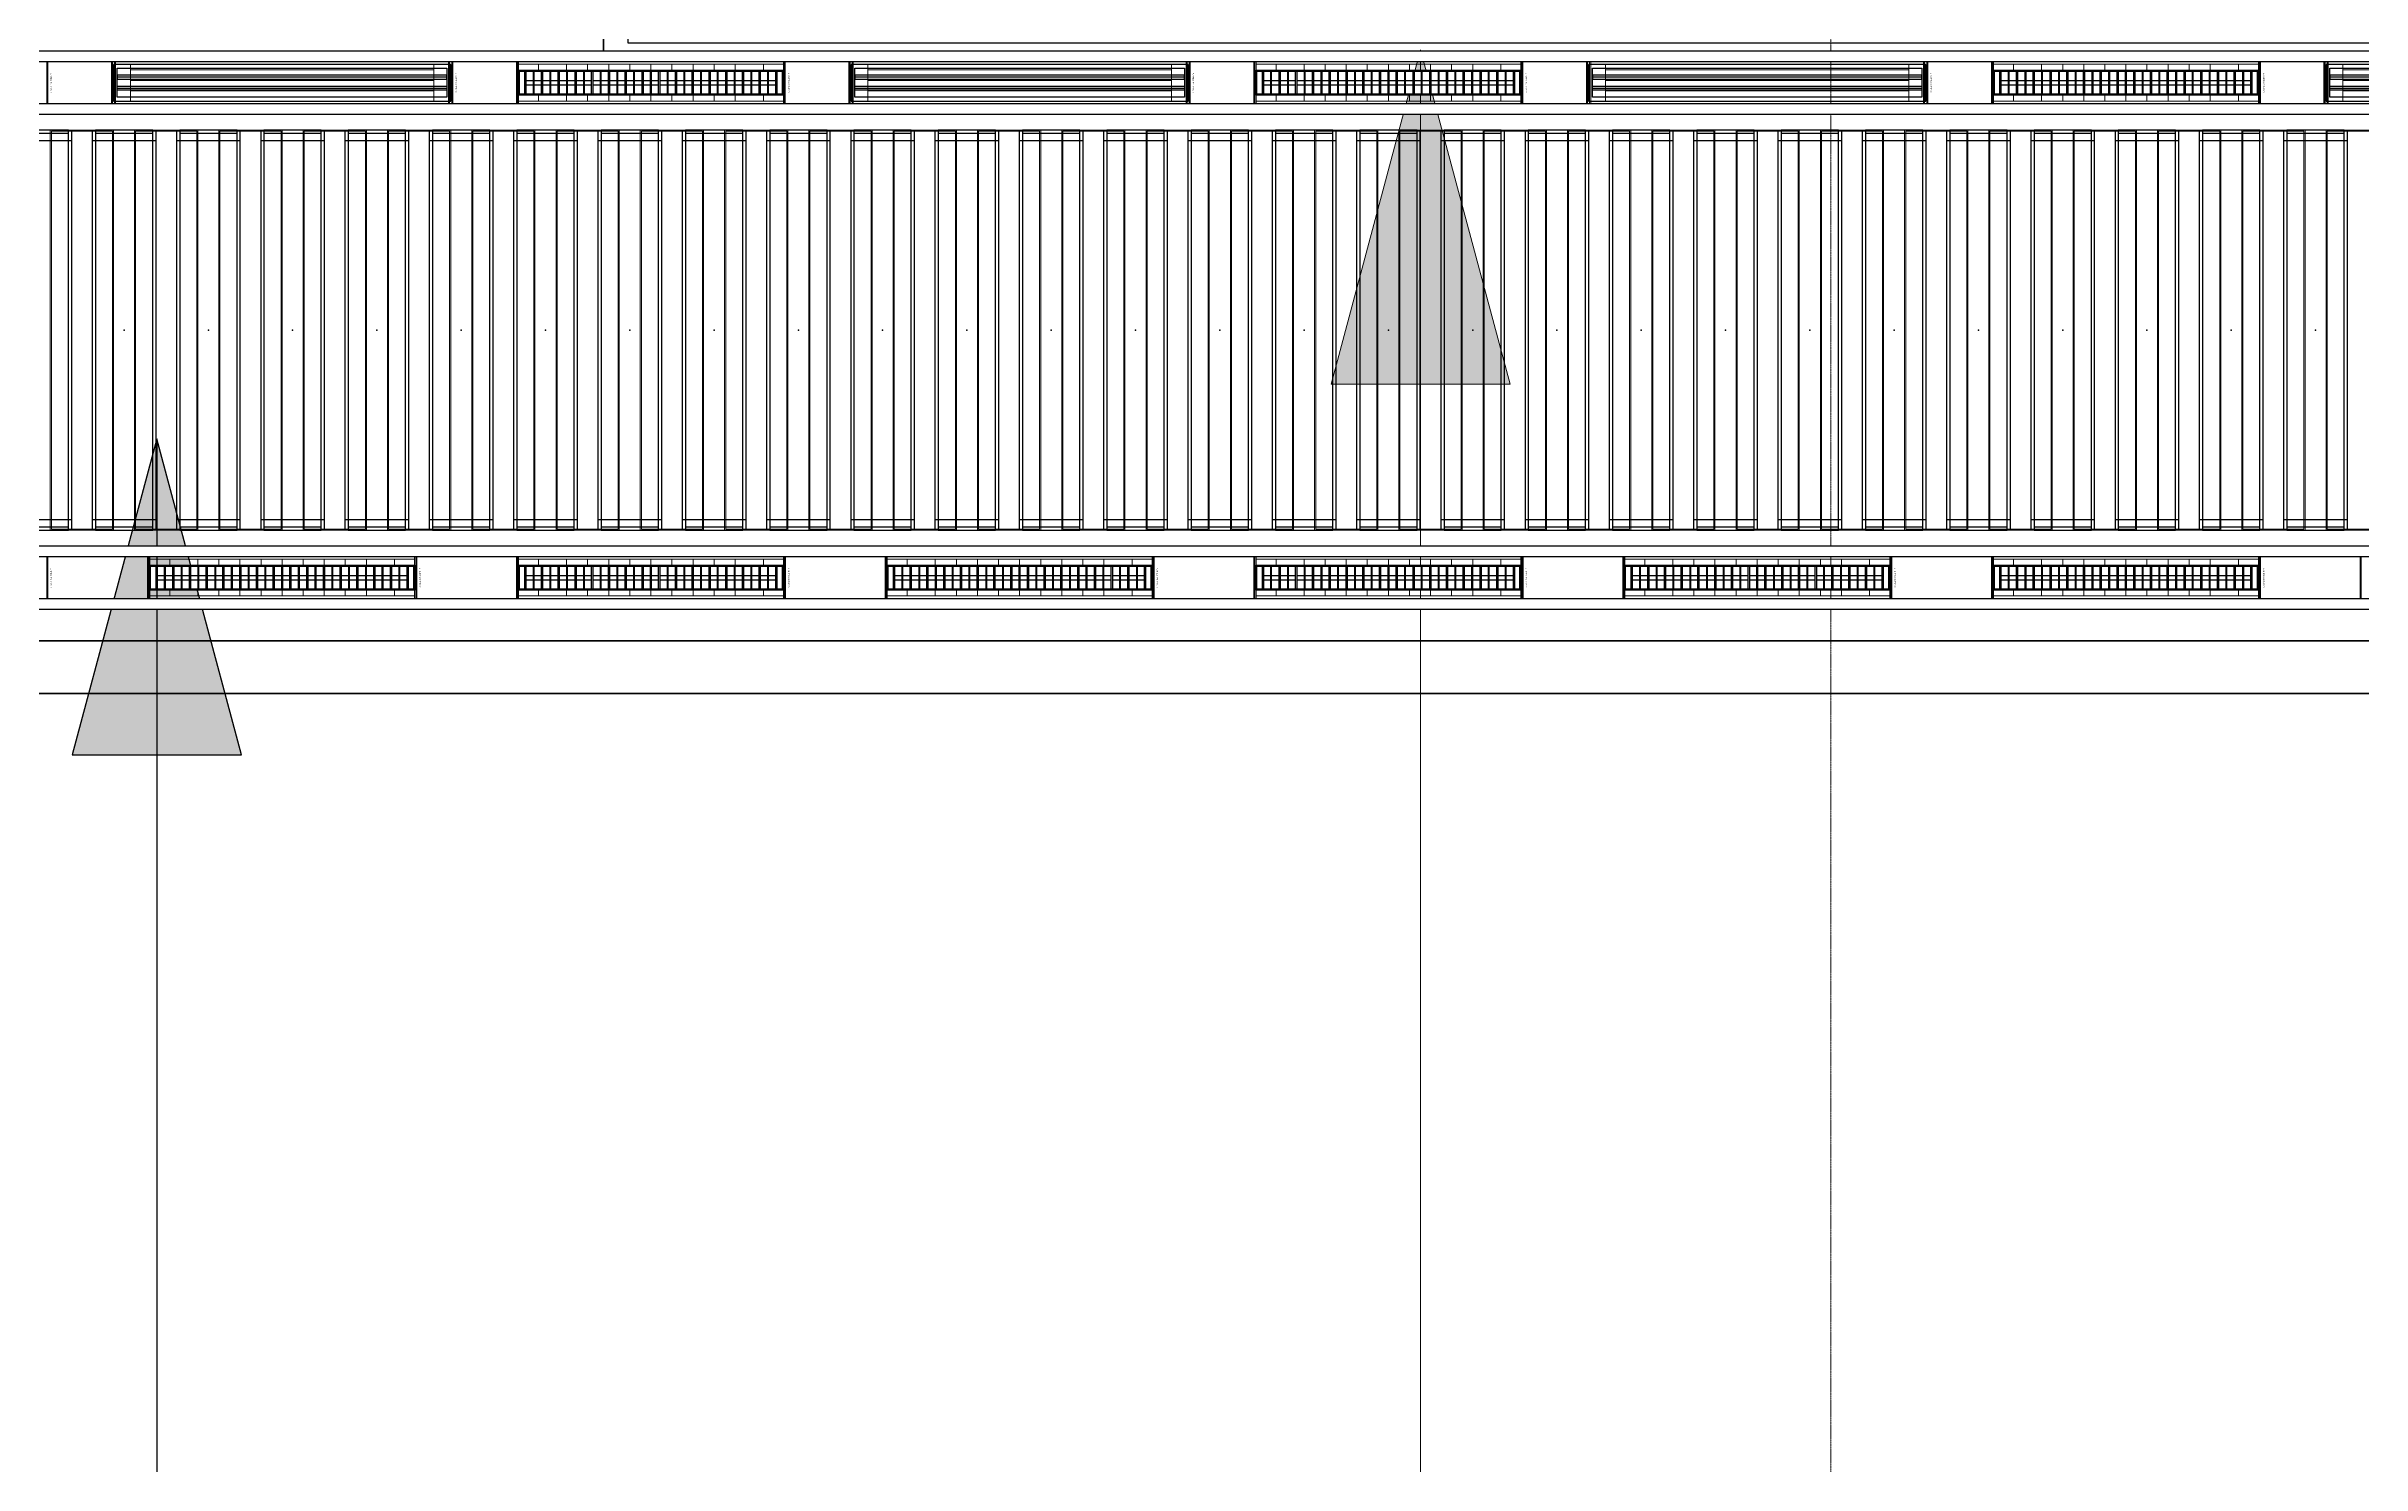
# Model space of a CAD drawing. Header units: millimetres. Extents: x 813027 to 1148939, y -931049 to -10.
# Drawn here: x 911771 to 922759, y -118547 to -111812 of the extents above; entities that cross this region are included whole.
import ezdxf
from ezdxf.enums import TextEntityAlignment as Align

# ---------------------------------------------------------------- set-up
doc = ezdxf.new("R2010")
doc.units = ezdxf.units.MM
doc.linetypes.add('DPA_Grid _ Level 500', pattern=[5.5, 2.75, -0.75, 1.25, -0.75])
doc.linetypes.add('DPA_Hidden 50', pattern=[3, 2, -1])
for name, color, linetype in [('000 - WIPEOUT', 250, 'Continuous'), ('001 - ASCESSORIES', 1, 'Continuous'), ('A04_TUBE SERIES', 2, 'Continuous'), ('A11_ALU.SOLID SHEET', 7, 'Continuous')]:
    doc.layers.add(name, color=color, linetype=linetype)
for name, color, linetype, lineweight in [('A-ANNO-NOTE', 3, 'Continuous', 25), ('A-GLAZ-CURT', 2, 'Continuous', 9), ('G-ANNO-TEXT', 3, 'Continuous', 9), ('I-WALL-E', 2, 'Continuous', 25), ('S-GRID', 251, 'Continuous', 9), ('WALL-E', 2, 'Continuous', 25)]:
    doc.layers.add(name, color=color, linetype=linetype, lineweight=lineweight)

# ---------------------------------------------------------------- blocks, each defined once
blk = doc.blocks.new('DPA_CP_Metal Ceiling Panel - Vertical Panel with Gap-13988918-4160 - LOWER PLATFORM LEVEL - REFLECTED CEILING GENERAL PLAN')
at = {"layer": 'A-GLAZ-CURT'}
for p, q in [((994596, -114112), (994596, -112212)), ((994596, -112212), (994896, -112212)), ((994596, -114112), (994596, -112212)), ((994596, -112212), (994896, -112212)), ((994896, -112212), (994596, -112212)), ((994596, -112212), (994596, -114112)), ((994896, -112212), (994596, -112212)), ((994596, -112212), (994596, -114112)), ((994596, -114112), (994596, -112212)), ((994596, -112212), (994896, -112212)), ((994601, -114107), (994601, -112217)), ((994601, -112217), (994891, -112217)), ((994891, -112217), (994891, -114107)), ((994896, -114112), (994896, -112212)), ((994896, -112212), (994896, -114112)), ((994896, -114112), (994896, -112212)), ((994896, -114112), (994896, -112212)), ((994896, -112212), (994896, -114112)), ((994596, -114112), (994896, -114112)), ((994896, -114112), (994596, -114112)), ((994596, -114112), (994896, -114112)), ((994596, -114112), (994896, -114112)), ((994896, -114112), (994596, -114112)), ((994601, -114107), (994891, -114107))]:
    blk.add_line(p, q, dxfattribs=at)
blk = doc.blocks.new('DPA_CP_Metal Ceiling Luminaire1 - Linear Luminaire 2-14739897-4160 - LOWER PLATFORM LEVEL - REFLECTED CEILING GENERAL PLAN')
at = {"layer": 'A-GLAZ-CURT'}
for p, q in [((901768, -114474), (901768, -114199)), ((901768, -114199), (903025, -114199)), ((901768, -114199), (901768, -114474)), ((903025, -114199), (901768, -114199)), ((901768, -114199), (903025, -114199)), ((901768, -114249), (901768, -114474)), ((901768, -114249), (903025, -114249)), ((903025, -114199), (903025, -114474)), ((903025, -114474), (903025, -114199)), ((903025, -114249), (903025, -114474)), ((901768, -114424), (903025, -114424)), ((903025, -114474), (901768, -114474)), ((903025, -114474), (901768, -114474)), ((901768, -114474), (903025, -114474))]:
    blk.add_line(p, q, dxfattribs=at)
at = {"layer": 'A-GLAZ-CURT', "linetype": 'DPA_Hidden 50'}
for p, q in [((901863, -114249), (901863, -114424)), ((901996, -114249), (901996, -114424)), ((902096, -114249), (902096, -114424)), ((902196, -114249), (902196, -114424)), ((902296, -114249), (902296, -114424)), ((902396, -114249), (902396, -114424)), ((902496, -114249), (902496, -114424)), ((902596, -114249), (902596, -114424)), ((902696, -114249), (902696, -114424)), ((902796, -114249), (902796, -114424)), ((902930, -114249), (902930, -114424))]:
    blk.add_line(p, q, dxfattribs=at)
blk = doc.blocks.new('DPA_CP_Metal Ceiling Panel - Horizontal with Gap-20306943-4160 - LOWER PLATFORM LEVEL - REFLECTED CEILING GENERAL PLAN')
at = {"layer": 'A-GLAZ-CURT'}
for p, q in [((910030, -114474), (910030, -114199)), ((910030, -114199), (910513, -114199)), ((910030, -114474), (910030, -114199)), ((910030, -114199), (910513, -114199)), ((910513, -114199), (910030, -114199)), ((910030, -114199), (910030, -114474)), ((910513, -114199), (910030, -114199)), ((910030, -114199), (910030, -114474)), ((910030, -114474), (910030, -114199)), ((910030, -114199), (910513, -114199)), ((910035, -114469), (910035, -114204)), ((910035, -114204), (910508, -114204)), ((910508, -114204), (910508, -114469)), ((910513, -114474), (910513, -114199)), ((910513, -114199), (910513, -114474)), ((910513, -114474), (910513, -114199)), ((910513, -114474), (910513, -114199)), ((910513, -114199), (910513, -114474)), ((910030, -114474), (910513, -114474)), ((910513, -114474), (910030, -114474)), ((910030, -114474), (910513, -114474)), ((910030, -114474), (910513, -114474)), ((910513, -114474), (910030, -114474)), ((910035, -114469), (910508, -114469))]:
    blk.add_line(p, q, dxfattribs=at)
blk = doc.blocks.new('DPA_CP_Metal Ceiling Air Supply - Linear Diffuser Air Supply-14762131-4160 - LOWER PLATFORM LEVEL - REFLECTED CEILING GENERAL PLAN')
at = {"layer": 'A-GLAZ-CURT'}
h = blk.add_hatch(dxfattribs=at)
h.set_pattern_fill('FP_13', color=256, style=0, pattern_type=2)
h.set_pattern_definition([(180, (909396.33, -109824.28), (6e-15, 50), [])])
h.paths.add_polyline_path([(908676, -109874), (910116, -109874), (910116, -109699), (908676, -109699)])
for p, q in [((908601, -109924), (908601, -109649)), ((908601, -109649), (910191, -109649)), ((908601, -109924), (908601, -109649)), ((908601, -109649), (910191, -109649)), ((910191, -109649), (908601, -109649)), ((908601, -109649), (908601, -109924)), ((910191, -109649), (908601, -109649)), ((908601, -109649), (908601, -109924)), ((908601, -109924), (908601, -109649)), ((908601, -109649), (910191, -109649)), ((908606, -109919), (908606, -109654)), ((908606, -109654), (910186, -109654)), ((910186, -109654), (910186, -109919)), ((910191, -109924), (910191, -109649)), ((910191, -109649), (910191, -109924)), ((910191, -109924), (910191, -109649)), ((910191, -109924), (910191, -109649)), ((910191, -109649), (910191, -109924)), ((910116, -109699), (908676, -109699)), ((908676, -109699), (908676, -109874)), ((908676, -109874), (908676, -109699)), ((908676, -109699), (910116, -109699)), ((908676, -109874), (908676, -109699)), ((908676, -109699), (910116, -109699)), ((910116, -109699), (908676, -109699)), ((908676, -109699), (908676, -109874)), ((910116, -109874), (910116, -109699)), ((910116, -109699), (910116, -109874)), ((910116, -109699), (910116, -109874)), ((910116, -109874), (910116, -109699)), ((908676, -109874), (910116, -109874)), ((910116, -109874), (908676, -109874)), ((910116, -109874), (908676, -109874)), ((908676, -109874), (910116, -109874)), ((908601, -109924), (910191, -109924)), ((910191, -109924), (908601, -109924)), ((908601, -109924), (910191, -109924)), ((908601, -109924), (910191, -109924)), ((910191, -109924), (908601, -109924)), ((908606, -109919), (910186, -109919))]:
    blk.add_line(p, q, dxfattribs=at)
blk = doc.blocks.new('DPA_CP_Metal Ceiling Panel - Horizontal with Gap-20308794-4160 - LOWER PLATFORM LEVEL - REFLECTED CEILING GENERAL PLAN')
at = {"layer": 'A-GLAZ-CURT'}
for p, q in [((910201, -109924), (910201, -109649)), ((910201, -109649), (910513, -109649)), ((910201, -109924), (910201, -109649)), ((910201, -109649), (910513, -109649)), ((910513, -109649), (910201, -109649)), ((910201, -109649), (910201, -109924)), ((910513, -109649), (910201, -109649)), ((910201, -109649), (910201, -109924)), ((910201, -109924), (910201, -109649)), ((910201, -109649), (910513, -109649)), ((910206, -109919), (910206, -109654)), ((910206, -109654), (910508, -109654)), ((910508, -109654), (910508, -109919)), ((910513, -109924), (910513, -109649)), ((910513, -109649), (910513, -109924)), ((910513, -109924), (910513, -109649)), ((910513, -109924), (910513, -109649)), ((910513, -109649), (910513, -109924)), ((910201, -109924), (910513, -109924)), ((910513, -109924), (910201, -109924)), ((910201, -109924), (910513, -109924)), ((910201, -109924), (910513, -109924)), ((910513, -109924), (910201, -109924)), ((910206, -109919), (910508, -109919))]:
    blk.add_line(p, q, dxfattribs=at)
blk = doc.blocks.new('C-2-PP21-AR-4160-01-B_20250829-084021_EXCL')
at = {"layer": 'A-GLAZ-CURT'}
for name, p in [('DPA_CP_Metal Ceiling Panel - Horizontal with Gap-20308794-4160 - LOWER PLATFORM LEVEL - REFLECTED CEILING GENERAL PLAN', (-1045518, 103142)), ('DPA_CP_Metal Ceiling Air Supply - Linear Diffuser Air Supply-14762131-4160 - LOWER PLATFORM LEVEL - REFLECTED CEILING GENERAL PLAN', (-1043596, 103142)), ('DPA_CP_Metal Ceiling Panel - Horizontal with Gap-20308794-4160 - LOWER PLATFORM LEVEL - REFLECTED CEILING GENERAL PLAN', (-1043596, 103142)), ('DPA_CP_Metal Ceiling Luminaire1 - Linear Luminaire 2-14739897-4160 - LOWER PLATFORM LEVEL - REFLECTED CEILING GENERAL PLAN', (-1034846, 107692)), ('DPA_CP_Metal Ceiling Panel - Horizontal with Gap-20308794-4160 - LOWER PLATFORM LEVEL - REFLECTED CEILING GENERAL PLAN', (-1042018, 103142)), ('DPA_CP_Metal Ceiling Air Supply - Linear Diffuser Air Supply-14762131-4160 - LOWER PLATFORM LEVEL - REFLECTED CEILING GENERAL PLAN', (-1040096, 103142)), ('DPA_CP_Metal Ceiling Panel - Horizontal with Gap-20308794-4160 - LOWER PLATFORM LEVEL - REFLECTED CEILING GENERAL PLAN', (-1040096, 103142)), ('DPA_CP_Metal Ceiling Luminaire1 - Linear Luminaire 2-14739897-4160 - LOWER PLATFORM LEVEL - REFLECTED CEILING GENERAL PLAN', (-1031346, 107692)), ('DPA_CP_Metal Ceiling Panel - Horizontal with Gap-20308794-4160 - LOWER PLATFORM LEVEL - REFLECTED CEILING GENERAL PLAN', (-1038518, 103142)), ('DPA_CP_Metal Ceiling Air Supply - Linear Diffuser Air Supply-14762131-4160 - LOWER PLATFORM LEVEL - REFLECTED CEILING GENERAL PLAN', (-1036596, 103142)), ('DPA_CP_Metal Ceiling Panel - Horizontal with Gap-20308794-4160 - LOWER PLATFORM LEVEL - REFLECTED CEILING GENERAL PLAN', (-1036596, 103142)), ('DPA_CP_Metal Ceiling Luminaire1 - Linear Luminaire 2-14739897-4160 - LOWER PLATFORM LEVEL - REFLECTED CEILING GENERAL PLAN', (-1027846, 107692)), ('DPA_CP_Metal Ceiling Panel - Horizontal with Gap-20308794-4160 - LOWER PLATFORM LEVEL - REFLECTED CEILING GENERAL PLAN', (-1035018, 103142)), ('DPA_CP_Metal Ceiling Air Supply - Linear Diffuser Air Supply-14762131-4160 - LOWER PLATFORM LEVEL - REFLECTED CEILING GENERAL PLAN', (-1033096, 103142)), ('DPA_CP_Metal Ceiling Panel - Horizontal with Gap-20306943-4160 - LOWER PLATFORM LEVEL - REFLECTED CEILING GENERAL PLAN', (-1045346, 105342)), ('DPA_CP_Metal Ceiling Luminaire1 - Linear Luminaire 2-14739897-4160 - LOWER PLATFORM LEVEL - REFLECTED CEILING GENERAL PLAN', (-1036596, 105342)), ('DPA_CP_Metal Ceiling Panel - Horizontal with Gap-20306943-4160 - LOWER PLATFORM LEVEL - REFLECTED CEILING GENERAL PLAN', (-1043596, 105342)), ('DPA_CP_Metal Ceiling Luminaire1 - Linear Luminaire 2-14739897-4160 - LOWER PLATFORM LEVEL - REFLECTED CEILING GENERAL PLAN', (-1034846, 105342)), ('DPA_CP_Metal Ceiling Panel - Horizontal with Gap-20306943-4160 - LOWER PLATFORM LEVEL - REFLECTED CEILING GENERAL PLAN', (-1041846, 105342)), ('DPA_CP_Metal Ceiling Luminaire1 - Linear Luminaire 2-14739897-4160 - LOWER PLATFORM LEVEL - REFLECTED CEILING GENERAL PLAN', (-1033096, 105342)), ('DPA_CP_Metal Ceiling Panel - Horizontal with Gap-20306943-4160 - LOWER PLATFORM LEVEL - REFLECTED CEILING GENERAL PLAN', (-1040096, 105342)), ('DPA_CP_Metal Ceiling Luminaire1 - Linear Luminaire 2-14739897-4160 - LOWER PLATFORM LEVEL - REFLECTED CEILING GENERAL PLAN', (-1031346, 105342)), ('DPA_CP_Metal Ceiling Panel - Horizontal with Gap-20306943-4160 - LOWER PLATFORM LEVEL - REFLECTED CEILING GENERAL PLAN', (-1038346, 105342)), ('DPA_CP_Metal Ceiling Luminaire1 - Linear Luminaire 2-14739897-4160 - LOWER PLATFORM LEVEL - REFLECTED CEILING GENERAL PLAN', (-1029596, 105342)), ('DPA_CP_Metal Ceiling Panel - Horizontal with Gap-20306943-4160 - LOWER PLATFORM LEVEL - REFLECTED CEILING GENERAL PLAN', (-1036596, 105342)), ('DPA_CP_Metal Ceiling Luminaire1 - Linear Luminaire 2-14739897-4160 - LOWER PLATFORM LEVEL - REFLECTED CEILING GENERAL PLAN', (-1027846, 105342)), ('DPA_CP_Metal Ceiling Panel - Horizontal with Gap-20306943-4160 - LOWER PLATFORM LEVEL - REFLECTED CEILING GENERAL PLAN', (-1034846, 105342))]:
    blk.add_blockref(name, p, dxfattribs=at)
at = {"layer": 'A-GLAZ-CURT', "rotation": 180}
for p in [(859596, -120982), (859996, -120982), (860396, -120982), (860796, -120982), (861196, -120982), (861596, -120982), (861996, -120982), (862396, -120982), (862796, -120982), (863196, -120982), (863596, -120982), (863996, -120982), (864396, -120982), (864796, -120982), (865196, -120982), (865596, -120982), (865996, -120982), (866396, -120982), (866796, -120982), (867196, -120982), (867596, -120982), (867996, -120982), (868396, -120982), (868796, -120982), (869196, -120982), (869596, -120982), (869996, -120982), (870396, -120982)]:
    blk.add_blockref('DPA_CP_Metal Ceiling Panel - Vertical Panel with Gap-13988918-4160 - LOWER PLATFORM LEVEL - REFLECTED CEILING GENERAL PLAN', p, dxfattribs=at)
blk = doc.blocks.new('*U493')
at = {"layer": 'A11_ALU.SOLID SHEET', "color": 0}
blk.add_lwpolyline([(483, -98.8), (483, 98.8), (0, 98.8), (0, -98.8)], close=True, dxfattribs=at)
at = {"layer": 'Defpoints', "color": 250}
blk.add_point((0, 0), dxfattribs=at)
blk.add_text('AL.SHEET-HAT-TYPE-R', height=6, rotation=270, dxfattribs=at).set_placement((15, 0), align=Align.BOTTOM_CENTER)
blk = doc.blocks.new('*U485')
at = {"color": 1}
blk.add_wipeout([(628, -60), (-629, -60), (-629, 60), (628, 60)], dxfattribs=at).dxf.layer = '000 - WIPEOUT'
at = {"layer": '001 - ASCESSORIES', "color": 0}
blk.add_lwpolyline([(628, -60), (-629, -60), (-629, 60), (628, 60)], close=True, dxfattribs=at)
at = {"layer": '001 - ASCESSORIES'}
for points in [[(623, -55), (-624, -55), (-624, 55), (623, 55)], [(-593, -55), (-598, -55), (-598, 55), (-593, 55)], [(-559, -55), (-554, -55), (-554, 55), (-559, 55)], [(-514, -55), (-519, -55), (-519, 55), (-514, 55)], [(-479, -55), (-474, -55), (-474, 55), (-479, 55)], [(-435, -55), (-440, -55), (-440, 55), (-435, 55)], [(-400, -55), (-395, -55), (-395, 55), (-400, 55)], [(-355, -55), (-360, -55), (-360, 55), (-355, 55)], [(-320, -55), (-315, -55), (-315, 55), (-320, 55)], [(-276, -55), (-281, -55), (-281, 55), (-276, 55)], [(-241, -55), (-236, -55), (-236, 55), (-241, 55)], [(-196, -55), (-201, -55), (-201, 55), (-196, 55)], [(-161, -55), (-156, -55), (-156, 55), (-161, 55)], [(-117, -55), (-122, -55), (-122, 55), (-117, 55)], [(-82, -55), (-77, -55), (-77, 55), (-82, 55)], [(-37, -55), (-42, -55), (-42, 55), (-37, 55)], [(-3, -55), (3, -55), (3, 55), (-3, 55)], [(42, -55), (37, -55), (37, 55), (42, 55)], [(77, -55), (82, -55), (82, 55), (77, 55)], [(122, -55), (117, -55), (117, 55), (122, 55)], [(156, -55), (161, -55), (161, 55), (156, 55)], [(201, -55), (196, -55), (196, 55), (201, 55)], [(236, -55), (241, -55), (241, 55), (236, 55)], [(281, -55), (276, -55), (276, 55), (281, 55)], [(315, -55), (320, -55), (320, 55), (315, 55)], [(360, -55), (355, -55), (355, 55), (360, 55)], [(395, -55), (400, -55), (400, 55), (395, 55)], [(440, -55), (435, -55), (435, 55), (440, 55)], [(474, -55), (479, -55), (479, 55), (474, 55)], [(519, -55), (514, -55), (514, 55), (519, 55)], [(554, -55), (559, -55), (559, 55), (554, 55)], [(598, -55), (593, -55), (593, 55), (598, 55)]]:
    blk.add_lwpolyline(points, close=True, dxfattribs=at)
for points in [[(-593, 10), (-559, 10)], [(-554, 10), (-519, 10)], [(-514, 10), (-479, 10)], [(-474, 10), (-440, 10)], [(-435, 10), (-400, 10)], [(-395, 10), (-360, 10)], [(-355, 10), (-320, 10)], [(-315, 10), (-281, 10)], [(-276, 10), (-241, 10)], [(-236, 10), (-201, 10)], [(-196, 10), (-161, 10)], [(-156, 10), (-122, 10)], [(-117, 10), (-82, 10)], [(-77, 10), (-42, 10)], [(-37, 10), (-3, 10)], [(3, 10), (37, 10)], [(42, 10), (77, 10)], [(82, 10), (117, 10)], [(122, 10), (156, 10)], [(161, 10), (196, 10)], [(201, 10), (236, 10)], [(241, 10), (276, 10)], [(281, 10), (315, 10)], [(320, 10), (355, 10)], [(360, 10), (395, 10)], [(400, 10), (435, 10)], [(440, 10), (474, 10)], [(479, 10), (514, 10)], [(519, 10), (554, 10)], [(559, 10), (593, 10)], [(-593, -10), (-559, -10)], [(-554, -10), (-519, -10)], [(-514, -10), (-479, -10)], [(-474, -10), (-440, -10)], [(-435, -10), (-400, -10)], [(-395, -10), (-360, -10)], [(-355, -10), (-320, -10)], [(-315, -10), (-281, -10)], [(-276, -10), (-241, -10)], [(-236, -10), (-201, -10)], [(-196, -10), (-161, -10)], [(-156, -10), (-122, -10)], [(-117, -10), (-82, -10)], [(-77, -10), (-42, -10)], [(-37, -10), (-3, -10)], [(3, -10), (37, -10)], [(42, -10), (77, -10)], [(82, -10), (117, -10)], [(122, -10), (156, -10)], [(161, -10), (196, -10)], [(201, -10), (236, -10)], [(241, -10), (276, -10)], [(281, -10), (315, -10)], [(320, -10), (355, -10)], [(360, -10), (395, -10)], [(400, -10), (435, -10)], [(440, -10), (474, -10)], [(479, -10), (514, -10)], [(519, -10), (554, -10)], [(559, -10), (593, -10)]]:
    blk.add_lwpolyline(points, dxfattribs=at)
blk = doc.blocks.new('*U484')
at = {"layer": '001 - ASCESSORIES', "color": 0, "linetype": 'ByBlock'}
blk.add_lwpolyline([(800, 87), (-800, 87), (-800, -87), (800, -87)], close=True, dxfattribs=at)
at = {"layer": '001 - ASCESSORIES', "linetype": 'ByBlock'}
for points in [[(-782, 69), (782, 69), (782, -69), (-782, -69)], [(782, 36), (-782, 36), (-782, 16), (782, 16)], [(-782, -16), (782, -16), (782, -36), (-782, -36)]]:
    blk.add_lwpolyline(points, close=True, dxfattribs=at)
for points in [[(782, 26), (-782, 26)], [(-782, -26), (782, -26)]]:
    blk.add_lwpolyline(points, dxfattribs=at)
blk = doc.blocks.new('*U488')
at = {"layer": 'A11_ALU.SOLID SHEET', "color": 0}
blk.add_lwpolyline([(311.5, -98.8), (311.5, 98.8), (0, 98.8), (0, -98.8)], close=True, dxfattribs=at)
at = {"layer": 'Defpoints', "color": 250}
blk.add_point((0, 0), dxfattribs=at)
blk.add_text('AL.SHEET-HAT-TYPE-R', height=6, rotation=270, dxfattribs=at).set_placement((15, 0), align=Align.BOTTOM_CENTER)
blk = doc.blocks.new('*U495')
blk.add_wipeout([(-25, 0), (25, 0), (25, 134900), (-25, 134900)]).dxf.layer = '000 - WIPEOUT'
at = {"layer": 'A04_TUBE SERIES', "color": 0}
blk.add_lwpolyline([(-25, 0), (25, 0), (25, 134900), (-25, 134900)], close=True, dxfattribs=at)
blk.add_attdef('EXTR.OVL-LENGTH_', (-25, -59), '', height=5)
blk = doc.blocks.new('*U492')
blk.add_wipeout([(-25, 0), (25, 0), (25, 134900), (-25, 134900)]).dxf.layer = '000 - WIPEOUT'
at = {"layer": 'A04_TUBE SERIES', "color": 0}
blk.add_lwpolyline([(-25, 0), (25, 0), (25, 134900), (-25, 134900)], close=True, dxfattribs=at)
blk.add_attdef('EXTR.OVL-LENGTH_', (-25, -59), '', height=5)
blk = doc.blocks.new('*U515')
for p, q in [((-900.3, 48250), (-900.3, 48550)), ((900, 48550), (900, 48250)), ((-900.3, 47850), (-900.3, 48150)), ((900, 48150), (900, 47850)), ((-900.3, 47450), (-900.3, 47750)), ((900, 47750), (900, 47450)), ((-900.3, 47050), (-900.3, 47350)), ((900, 47350), (900, 47050)), ((-900.3, 46650), (-900.3, 46950)), ((900, 46950), (900, 46650)), ((-900.3, 46250), (-900.3, 46550)), ((900, 46550), (900, 46250)), ((-900.3, 45850), (-900.3, 46150)), ((900, 46150), (900, 45850)), ((-900.3, 45450), (-900.3, 45750)), ((900, 45750), (900, 45450)), ((-900.3, 45050), (-900.3, 45350)), ((900, 45350), (900, 45050)), ((-900.3, 44650), (-900.3, 44950)), ((900, 44950), (900, 44650)), ((-900.3, 44250), (-900.3, 44550)), ((900, 44550), (900, 44250)), ((-900.3, 43850), (-900.3, 44150)), ((900, 44150), (900, 43850)), ((-900.3, 43450), (-900.3, 43750)), ((900, 43750), (900, 43450)), ((-900.3, 43050), (-900.3, 43350)), ((900, 43350), (900, 43050)), ((-900.3, 42650), (-900.3, 42950)), ((900, 42950), (900, 42650)), ((-900.3, 42250), (-900.3, 42550)), ((900, 42550), (900, 42250)), ((-900.3, 41850), (-900.3, 42150)), ((900, 42150), (900, 41850)), ((-900.3, 41450), (-900.3, 41750)), ((900, 41750), (900, 41450)), ((-900.3, 41050), (-900.3, 41350)), ((900, 41350), (900, 41050)), ((-900.3, 40650), (-900.3, 40950)), ((900, 40950), (900, 40650)), ((-900.3, 40250), (-900.3, 40550)), ((900, 40550), (900, 40250)), ((-900.3, 39850), (-900.3, 40150)), ((900, 40150), (900, 39850)), ((-900.3, 39450), (-900.3, 39750)), ((900, 39750), (900, 39450)), ((-900.3, 39050), (-900.3, 39350)), ((900, 39350), (900, 39050)), ((-900.3, 38650), (-900.3, 38950)), ((900, 38950), (900, 38650)), ((-900.3, 38250), (-900.3, 38550)), ((900, 38550), (900, 38250)), ((-900.3, 37850), (-900.3, 38150)), ((900, 38150), (900, 37850)), ((-900.3, 37450), (-900.3, 37750)), ((900, 37750), (900, 37450))]:
    blk.add_line(p, q)
for p in [(0, 48000), (0, 47600), (0, 47200), (0, 46800), (0, 46400), (0, 46000), (0, 45600), (0, 45200), (0, 44800), (0, 44400), (0, 44000), (0, 43600), (0, 43200), (0, 42800), (0, 42400), (0, 42000), (0, 41600), (0, 41200), (0, 40800), (0, 40400), (0, 40000), (0, 39600), (0, 39200), (0, 38800), (0, 38400), (0, 38000), (0, 37600)]:
    blk.add_point(p)
at = {"layer": 'A11_ALU.SOLID SHEET', "color": 0}
for points in [[(-950, 48264), (-936, 48264), (-936, 48536), (-950, 48536)], [(950, 48536), (936, 48536), (936, 48264), (950, 48264)], [(-950, 48264), (950, 48264), (950, 48250), (-950, 48250)], [(-950, 48150), (950, 48150), (950, 48136), (-950, 48136)], [(-950, 47864), (-936, 47864), (-936, 48136), (-950, 48136)], [(950, 48136), (936, 48136), (936, 47864), (950, 47864)], [(-950, 47864), (950, 47864), (950, 47850), (-950, 47850)], [(-950, 47750), (950, 47750), (950, 47736), (-950, 47736)], [(-950, 47464), (-936, 47464), (-936, 47736), (-950, 47736)], [(950, 47736), (936, 47736), (936, 47464), (950, 47464)], [(-950, 47464), (950, 47464), (950, 47450), (-950, 47450)], [(-950, 47350), (950, 47350), (950, 47336), (-950, 47336)], [(-950, 47064), (-936, 47064), (-936, 47336), (-950, 47336)], [(950, 47336), (936, 47336), (936, 47064), (950, 47064)], [(-950, 47064), (950, 47064), (950, 47050), (-950, 47050)], [(-950, 46950), (950, 46950), (950, 46936), (-950, 46936)], [(-950, 46664), (-936, 46664), (-936, 46936), (-950, 46936)], [(950, 46936), (936, 46936), (936, 46664), (950, 46664)], [(-950, 46664), (950, 46664), (950, 46650), (-950, 46650)], [(-950, 46550), (950, 46550), (950, 46536), (-950, 46536)], [(-950, 46264), (-936, 46264), (-936, 46536), (-950, 46536)], [(950, 46536), (936, 46536), (936, 46264), (950, 46264)], [(-950, 46264), (950, 46264), (950, 46250), (-950, 46250)], [(-950, 46150), (950, 46150), (950, 46136), (-950, 46136)], [(-950, 45864), (-936, 45864), (-936, 46136), (-950, 46136)], [(950, 46136), (936, 46136), (936, 45864), (950, 45864)], [(-950, 45864), (950, 45864), (950, 45850), (-950, 45850)], [(-950, 45750), (950, 45750), (950, 45736), (-950, 45736)], [(-950, 45464), (-936, 45464), (-936, 45736), (-950, 45736)], [(950, 45736), (936, 45736), (936, 45464), (950, 45464)], [(-950, 45464), (950, 45464), (950, 45450), (-950, 45450)], [(-950, 45350), (950, 45350), (950, 45336), (-950, 45336)], [(-950, 45064), (-936, 45064), (-936, 45336), (-950, 45336)], [(950, 45336), (936, 45336), (936, 45064), (950, 45064)], [(-950, 45064), (950, 45064), (950, 45050), (-950, 45050)], [(-950, 44950), (950, 44950), (950, 44936), (-950, 44936)], [(-950, 44664), (-936, 44664), (-936, 44936), (-950, 44936)], [(950, 44936), (936, 44936), (936, 44664), (950, 44664)], [(-950, 44664), (950, 44664), (950, 44650), (-950, 44650)], [(-950, 44550), (950, 44550), (950, 44536), (-950, 44536)], [(-950, 44264), (-936, 44264), (-936, 44536), (-950, 44536)], [(950, 44536), (936, 44536), (936, 44264), (950, 44264)], [(-950, 44264), (950, 44264), (950, 44250), (-950, 44250)], [(-950, 44150), (950, 44150), (950, 44136), (-950, 44136)], [(-950, 43864), (-936, 43864), (-936, 44136), (-950, 44136)], [(950, 44136), (936, 44136), (936, 43864), (950, 43864)], [(-950, 43864), (950, 43864), (950, 43850), (-950, 43850)], [(-950, 43750), (950, 43750), (950, 43736), (-950, 43736)], [(-950, 43464), (-936, 43464), (-936, 43736), (-950, 43736)], [(950, 43736), (936, 43736), (936, 43464), (950, 43464)], [(-950, 43464), (950, 43464), (950, 43450), (-950, 43450)], [(-950, 43350), (950, 43350), (950, 43336), (-950, 43336)], [(-950, 43064), (-936, 43064), (-936, 43336), (-950, 43336)], [(950, 43336), (936, 43336), (936, 43064), (950, 43064)], [(-950, 43064), (950, 43064), (950, 43050), (-950, 43050)], [(-950, 42950), (950, 42950), (950, 42936), (-950, 42936)], [(-950, 42664), (-936, 42664), (-936, 42936), (-950, 42936)], [(950, 42936), (936, 42936), (936, 42664), (950, 42664)], [(-950, 42664), (950, 42664), (950, 42650), (-950, 42650)], [(-950, 42550), (950, 42550), (950, 42536), (-950, 42536)], [(-950, 42264), (-936, 42264), (-936, 42536), (-950, 42536)], [(950, 42536), (936, 42536), (936, 42264), (950, 42264)], [(-950, 42264), (950, 42264), (950, 42250), (-950, 42250)], [(-950, 42150), (950, 42150), (950, 42136), (-950, 42136)], [(-950, 41864), (-936, 41864), (-936, 42136), (-950, 42136)], [(950, 42136), (936, 42136), (936, 41864), (950, 41864)], [(-950, 41864), (950, 41864), (950, 41850), (-950, 41850)], [(-950, 41750), (950, 41750), (950, 41736), (-950, 41736)], [(-950, 41464), (-936, 41464), (-936, 41736), (-950, 41736)], [(950, 41736), (936, 41736), (936, 41464), (950, 41464)], [(-950, 41464), (950, 41464), (950, 41450), (-950, 41450)], [(-950, 41350), (950, 41350), (950, 41336), (-950, 41336)], [(-950, 41064), (-936, 41064), (-936, 41336), (-950, 41336)], [(950, 41336), (936, 41336), (936, 41064), (950, 41064)], [(-950, 41064), (950, 41064), (950, 41050), (-950, 41050)], [(-950, 40950), (950, 40950), (950, 40936), (-950, 40936)], [(-950, 40664), (-936, 40664), (-936, 40936), (-950, 40936)], [(950, 40936), (936, 40936), (936, 40664), (950, 40664)], [(-950, 40664), (950, 40664), (950, 40650), (-950, 40650)], [(-950, 40550), (950, 40550), (950, 40536), (-950, 40536)], [(-950, 40264), (-936, 40264), (-936, 40536), (-950, 40536)], [(950, 40536), (936, 40536), (936, 40264), (950, 40264)], [(-950, 40264), (950, 40264), (950, 40250), (-950, 40250)], [(-950, 40150), (950, 40150), (950, 40136), (-950, 40136)], [(-950, 39864), (-936, 39864), (-936, 40136), (-950, 40136)], [(950, 40136), (936, 40136), (936, 39864), (950, 39864)], [(-950, 39864), (950, 39864), (950, 39850), (-950, 39850)], [(-950, 39750), (950, 39750), (950, 39736), (-950, 39736)], [(-950, 39464), (-936, 39464), (-936, 39736), (-950, 39736)], [(950, 39736), (936, 39736), (936, 39464), (950, 39464)], [(-950, 39464), (950, 39464), (950, 39450), (-950, 39450)], [(-950, 39350), (950, 39350), (950, 39336), (-950, 39336)], [(-950, 39064), (-936, 39064), (-936, 39336), (-950, 39336)], [(950, 39336), (936, 39336), (936, 39064), (950, 39064)], [(-950, 39064), (950, 39064), (950, 39050), (-950, 39050)], [(-950, 38950), (950, 38950), (950, 38936), (-950, 38936)], [(-950, 38664), (-936, 38664), (-936, 38936), (-950, 38936)], [(950, 38936), (936, 38936), (936, 38664), (950, 38664)], [(-950, 38664), (950, 38664), (950, 38650), (-950, 38650)], [(-950, 38550), (950, 38550), (950, 38536), (-950, 38536)], [(-950, 38264), (-936, 38264), (-936, 38536), (-950, 38536)], [(950, 38536), (936, 38536), (936, 38264), (950, 38264)], [(-950, 38264), (950, 38264), (950, 38250), (-950, 38250)], [(-950, 38150), (950, 38150), (950, 38136), (-950, 38136)], [(-950, 37864), (-936, 37864), (-936, 38136), (-950, 38136)], [(950, 38136), (936, 38136), (936, 37864), (950, 37864)], [(-950, 37864), (950, 37864), (950, 37850), (-950, 37850)], [(-950, 37750), (950, 37750), (950, 37736), (-950, 37736)], [(-950, 37464), (-936, 37464), (-936, 37736), (-950, 37736)], [(950, 37736), (936, 37736), (936, 37464), (950, 37464)], [(-950, 37464), (950, 37464), (950, 37450), (-950, 37450)]]:
    blk.add_lwpolyline(points, close=True, dxfattribs=at)
blk = doc.blocks.new('C-2-PP21-AR-4160-01-B_20250829-084416_NEWCL')
blk.add_lwpolyline([(-19350, -9295), (-154550, -9295), (-154550, -7995), (-154500, -7995), (-154500, -5680), (-154500, -5680), (-142750, -5680), (-142750, -2500), (-132560, -2500), (-132560, -6455), (-117731, -6455), (-117731, -5800), (-117350, -5800), (-117350, -5345), (-113350, -5345)])
for name, p in [('*U488', (-135316, -6645)), ('*U484', (-134200, -6645)), ('*U488', (-133395, -6645)), ('*U488', (-131816, -6645)), ('*U484', (-130700, -6645)), ('*U488', (-128316, -6645)), ('*U484', (-127200, -6645)), ('*U488', (-124816, -6645)), ('*U484', (-123700, -6645)), ('*U493', (-135316, -8995)), ('*U493', (-133566, -8995)), ('*U493', (-131816, -8995)), ('*U493', (-126566, -8995)), ('*U493', (-124816, -8995))]:
    blk.add_blockref(name, p)
at = {"rotation": 90}
blk.add_blockref('*U515', (-86950, -7820), dxfattribs=at)
for p in [(-132450, -6645), (-128950, -6645), (-125450, -6645), (-134200, -8995), (-132450, -8995), (-127200, -8995), (-125450, -8995)]:
    blk.add_blockref('*U485', p)
for name, p in [('*U488', (-129895, -6645)), ('*U488', (-126395, -6645)), ('*U493', (-128316, -8995))]:
    blk.add_blockref(name, p)
at = {"rotation": 270}
for p in [(-154400, -6520), (-154400, -6770)]:
    blk.add_blockref('*U492', p, dxfattribs=at)
blk.add_blockref('*U485', (-128950, -8995))
blk.add_blockref('*U493', (-130066, -8995))
blk.add_blockref('*U485', (-130700, -8995))
for p in [(-154400, -8870), (-154400, -9120)]:
    blk.add_blockref('*U495', p, dxfattribs=at)

msp = doc.modelspace()

# ---------------------------------------------------------------- hatches: boundary and pattern name
at = {"layer": 'A-ANNO-NOTE'}
msp.add_hatch(color=256, dxfattribs=at).paths.add_polyline_path([(912296.2, -113676.6), (911894.2, -115176.6), (912698.1, -115176.6)])
at = {"layer": 'G-ANNO-TEXT'}
msp.add_hatch(color=7, dxfattribs=at).paths.add_polyline_path([(918293.2, -111829.3), (917867.8, -113416.8), (918718.6, -113416.8)])

# ---------------------------------------------------------------- linework, layer by layer
at = {"layer": 'A-ANNO-NOTE'}
for p, q in [((912296.2, -113676.6), (911894.2, -115176.6)), ((912698.1, -115176.6), (912296.2, -113676.6)), ((912296.2, -113676.6), (912296.2, -124725.3)), ((911894.2, -115176.6), (912698.1, -115176.6))]:
    msp.add_line(p, q, dxfattribs=at)
at = {"layer": 'G-ANNO-TEXT', "color": 7}
for p, q in [((918293.2, -111829.3), (917867.8, -113416.8)), ((918718.6, -113416.8), (918293.2, -111829.3)), ((918293.2, -111829.3), (918293.2, -129364.6)), ((917867.8, -113416.8), (918718.6, -113416.8))]:
    msp.add_line(p, q, dxfattribs=at)
at = {"layer": 'I-WALL-E'}
for p, q in [((914415, -111760), (914415, -111847.5)), ((914415, -111847.5), (914415, -111760)), ((915585, -111910), (915595, -111910)), ((915595, -111910), (915585, -111910)), ((917185, -111910), (917195, -111910)), ((917195, -111910), (917185, -111910)), ((919085, -111910), (919095, -111910)), ((919095, -111910), (919085, -111910)), ((920685, -111910), (920695, -111910)), ((920695, -111910), (920685, -111910)), ((922585, -111910), (922595, -111910)), ((922595, -111910), (922585, -111910))]:
    msp.add_line(p, q, dxfattribs=at)
at = {"layer": 'S-GRID', "linetype": 'DPA_Grid _ Level 500'}
msp.add_line((920240, -191381.7), (920240, -15135.4), dxfattribs=at)
at = {"layer": 'WALL-E'}
for p, q in [((1027740, -114635), (892540, -114635)), ((892540, -114635), (1027740, -114635)), ((1027990, -114885), (892290, -114885)), ((892290, -114885), (1027990, -114885))]:
    msp.add_line(p, q, dxfattribs=at)

# ---------------------------------------------------------------- block references
msp.add_blockref('C-2-PP21-AR-4160-01-B_20250829-084021_EXCL', (1047090, -105340))

# ---------------------------------------------------------------- next in the draw order: block references
msp.add_blockref('C-2-PP21-AR-4160-01-B_20250829-084416_NEWCL', (1047090, -105340))

doc.saveas('drawing.dxf')
